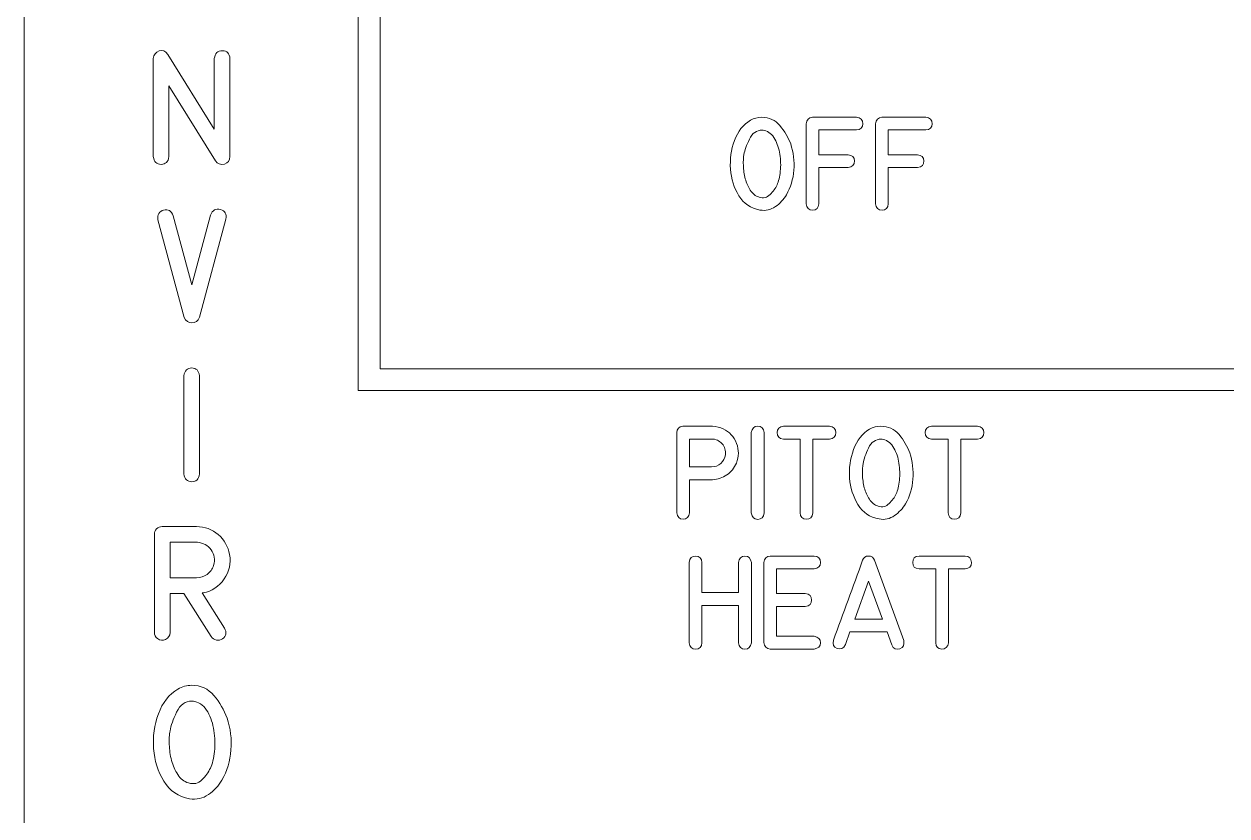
# Model space of a CAD drawing. Header units: millimetres. Extents: x -288 to 359, y -150 to 98.
# Drawn here: x -126.33 to -85.26, y -29.17 to -2.14 of the extents above; entities that cross this region are included whole.
import ezdxf

# ---------------------------------------------------------------- set-up
doc = ezdxf.new("R2010")
doc.units = ezdxf.units.MM
doc.header["$MEASUREMENT"] = 0
doc.layers.add('Cut', color=7, linetype='Continuous', plot=False)
doc.layers.add('Engrave', color=7, linetype='Continuous')

msp = doc.modelspace()

# ---------------------------------------------------------------- linework, layer by layer
at = {"layer": 'Cut', "color": 250, "lineweight": 9}
msp.add_open_spline([(-125.3294, 95.8698), (-125.5948, 95.8696), (-125.8492, 95.764), (-126.0368, 95.5762), (-126.0368, 95.5762), (-126.2243, 95.3885), (-126.3296, 95.1352), (-126.3294, 94.8698), (-126.3294, 94.8698), (-126.3294, 94.8698), (-126.3294, 90.3823), (-126.3294, 90.3823), (-126.3294, 90.3823), (-126.3292, 90.1169), (-126.2236, 89.8624), (-126.0359, 89.6749), (-126.0359, 89.6749), (-125.8481, 89.4874), (-125.5948, 89.3821), (-125.3294, 89.3823), (-125.3294, 89.3823), (-125.3294, 89.3823), (-122.8669, 89.3823), (-122.8669, 89.3823), (-122.8669, 89.3823), (-120.5447, 89.3823), (-118.3988, 88.1434), (-117.2377, 86.1323), (-117.2377, 86.1323), (-116.0766, 84.1212), (-116.0766, 81.6434), (-117.2377, 79.6323), (-117.2377, 79.6323), (-118.3988, 77.6212), (-120.5447, 76.3823), (-122.8669, 76.3823), (-122.8669, 76.3823), (-122.8669, 76.3823), (-125.3294, 76.3823), (-125.3294, 76.3823), (-125.3294, 76.3823), (-125.5948, 76.3821), (-125.8492, 76.2765), (-126.0368, 76.0887), (-126.0368, 76.0887), (-126.2243, 75.901), (-126.3296, 75.6477), (-126.3294, 75.3823), (-126.3294, 75.3823), (-126.3294, 75.3823), (-126.3294, 23.7073), (-126.3294, 23.7073), (-126.3294, 23.7073), (-126.3292, 23.4419), (-126.2236, 23.1874), (-126.0359, 22.9999), (-126.0359, 22.9999), (-125.8481, 22.8124), (-125.5948, 22.7071), (-125.3294, 22.7073), (-125.3294, 22.7073), (-125.3294, 22.7073), (-122.8669, 22.7073), (-122.8669, 22.7073), (-122.8669, 22.7073), (-120.5447, 22.7073), (-118.3988, 21.4684), (-117.2377, 19.4573), (-117.2377, 19.4573), (-116.0766, 17.4462), (-116.0766, 14.9684), (-117.2377, 12.9573), (-117.2377, 12.9573), (-118.3988, 10.9462), (-120.5447, 9.7073), (-122.8669, 9.7073), (-122.8669, 9.7073), (-122.8669, 9.7073), (-125.3294, 9.7073), (-125.3294, 9.7073), (-125.3294, 9.7073), (-125.5948, 9.7071), (-125.8492, 9.6015), (-126.0368, 9.4137), (-126.0368, 9.4137), (-126.2243, 9.226), (-126.3296, 8.9727), (-126.3294, 8.7073), (-126.3294, 8.7073), (-126.3294, 8.7073), (-126.3294, -62.0177), (-126.3294, -62.0177), (-126.3294, -62.0177), (-126.3292, -62.2831), (-126.2236, -62.5376), (-126.0359, -62.7251), (-126.0359, -62.7251), (-125.8481, -62.9126), (-125.5948, -63.0179), (-125.3294, -63.0177), (-125.3294, -63.0177), (-125.3294, -63.0177), (-122.8669, -63.0177), (-122.8669, -63.0177), (-122.8669, -63.0177), (-120.5447, -63.0177), (-118.3988, -64.2566), (-117.2377, -66.2677), (-117.2377, -66.2677), (-116.0766, -68.2788), (-116.0766, -70.7566), (-117.2377, -72.7677), (-117.2377, -72.7677), (-118.3988, -74.7788), (-120.5447, -76.0177), (-122.8669, -76.0177), (-122.8669, -76.0177), (-122.8669, -76.0177), (-125.3294, -76.0177), (-125.3294, -76.0177), (-125.3294, -76.0177), (-125.5948, -76.0179), (-125.8492, -76.1235), (-126.0368, -76.3113), (-126.0368, -76.3113), (-126.2243, -76.499), (-126.3296, -76.7523), (-126.3294, -77.0177), (-126.3294, -77.0177), (-126.3294, -77.0177), (-126.3294, -128.6927), (-126.3294, -128.6927), (-126.3294, -128.6927), (-126.3292, -128.9581), (-126.2236, -129.2126), (-126.0359, -129.4001), (-126.0359, -129.4001), (-125.8481, -129.5876), (-125.5948, -129.6929), (-125.3294, -129.6927), (-125.3294, -129.6927), (-125.3294, -129.6927), (-122.8669, -129.6927), (-122.8669, -129.6927), (-122.8669, -129.6927), (-120.5447, -129.6927), (-118.3988, -130.9316), (-117.2377, -132.9427), (-117.2377, -132.9427), (-116.0766, -134.9538), (-116.0766, -137.4316), (-117.2377, -139.4427), (-117.2377, -139.4427), (-118.3988, -141.4538), (-120.5447, -142.6927), (-122.8669, -142.6927), (-122.8669, -142.6927), (-122.8669, -142.6927), (-125.3294, -142.6927), (-125.3294, -142.6927), (-125.3294, -142.6927), (-125.5948, -142.6929), (-125.8492, -142.7985), (-126.0368, -142.9863), (-126.0368, -142.9863), (-126.2243, -143.174), (-126.3296, -143.4273), (-126.3294, -143.6927), (-126.3294, -143.6927), (-126.3294, -143.6927), (-126.3294, -148.1802), (-126.3294, -148.1802), (-126.3294, -148.1802), (-126.3292, -148.4456), (-126.2236, -148.7001), (-126.0359, -148.8876), (-126.0359, -148.8876), (-125.8481, -149.0751), (-125.5948, -149.1804), (-125.3294, -149.1802), (-125.3294, -149.1802), (-125.3294, -149.1802), (16.1206, -149.1802), (16.1206, -149.1802), (16.1206, -149.1802), (16.386, -149.1801), (16.6404, -149.0745), (16.828, -148.8867), (16.828, -148.8867), (17.0155, -148.6989), (17.1208, -148.4456), (17.1206, -148.1802), (17.1206, -148.1802), (17.1206, -148.1802), (17.1206, -143.6927), (17.1206, -143.6927), (17.1206, -143.6927), (17.1204, -143.4273), (17.0149, -143.1729), (16.8271, -142.9854), (16.8271, -142.9854), (16.6393, -142.7978), (16.386, -142.6926), (16.1206, -142.6927), (16.1206, -142.6927), (16.1206, -142.6927), (13.6581, -142.6927), (13.6581, -142.6927), (13.6581, -142.6927), (11.3359, -142.6927), (9.1901, -141.4538), (8.029, -139.4427), (8.029, -139.4427), (6.8678, -137.4316), (6.8678, -134.9538), (8.029, -132.9427), (8.029, -132.9427), (9.1901, -130.9316), (11.3359, -129.6927), (13.6581, -129.6927), (13.6581, -129.6927), (13.6581, -129.6927), (16.1206, -129.6927), (16.1206, -129.6927), (16.1206, -129.6927), (16.386, -129.6926), (16.6404, -129.587), (16.828, -129.3992), (16.828, -129.3992), (17.0155, -129.2114), (17.1208, -128.9581), (17.1206, -128.6927), (17.1206, -128.6927), (17.1206, -128.6927), (17.1206, -77.0177), (17.1206, -77.0177), (17.1206, -77.0177), (17.1204, -76.7523), (17.0149, -76.4979), (16.8271, -76.3104), (16.8271, -76.3104), (16.6393, -76.1228), (16.386, -76.0176), (16.1206, -76.0177), (16.1206, -76.0177), (16.1206, -76.0177), (13.6581, -76.0177), (13.6581, -76.0177), (13.6581, -76.0177), (11.3359, -76.0177), (9.1901, -74.7788), (8.029, -72.7677), (8.029, -72.7677), (6.8678, -70.7566), (6.8678, -68.2788), (8.029, -66.2677), (8.029, -66.2677), (9.1901, -64.2566), (11.3359, -63.0177), (13.6581, -63.0177), (13.6581, -63.0177), (13.6581, -63.0177), (16.1206, -63.0177), (16.1206, -63.0177), (16.1206, -63.0177), (16.386, -63.0176), (16.6404, -62.912), (16.828, -62.7242), (16.828, -62.7242), (17.0155, -62.5364), (17.1208, -62.2831), (17.1206, -62.0177), (17.1206, -62.0177), (17.1206, -62.0177), (17.1206, 8.7073), (17.1206, 8.7073), (17.1206, 8.7073), (17.1204, 8.9727), (17.0149, 9.2271), (16.8271, 9.4146), (16.8271, 9.4146), (16.6393, 9.6022), (16.386, 9.7074), (16.1206, 9.7073), (16.1206, 9.7073), (16.1206, 9.7073), (13.6581, 9.7073), (13.6581, 9.7073), (13.6581, 9.7073), (11.3359, 9.7073), (9.1901, 10.9462), (8.029, 12.9573), (8.029, 12.9573), (6.8678, 14.9684), (6.8678, 17.4462), (8.029, 19.4573), (8.029, 19.4573), (9.1901, 21.4684), (11.3359, 22.7073), (13.6581, 22.7073), (13.6581, 22.7073), (13.6581, 22.7073), (16.1206, 22.7073), (16.1206, 22.7073), (16.1206, 22.7073), (16.386, 22.7074), (16.6404, 22.813), (16.828, 23.0008), (16.828, 23.0008), (17.0155, 23.1886), (17.1208, 23.4419), (17.1206, 23.7073), (17.1206, 23.7073), (17.1206, 23.7073), (17.1206, 75.3823), (17.1206, 75.3823), (17.1206, 75.3823), (17.1204, 75.6477), (17.0149, 75.9021), (16.8271, 76.0896), (16.8271, 76.0896), (16.6393, 76.2772), (16.386, 76.3824), (16.1206, 76.3823), (16.1206, 76.3823), (16.1206, 76.3823), (13.6581, 76.3823), (13.6581, 76.3823), (13.6581, 76.3823), (11.3359, 76.3823), (9.1901, 77.6212), (8.029, 79.6323), (8.029, 79.6323), (6.8678, 81.6434), (6.8678, 84.1212), (8.029, 86.1323), (8.029, 86.1323), (9.1901, 88.1434), (11.3359, 89.3823), (13.6581, 89.3823), (13.6581, 89.3823), (13.6581, 89.3823), (16.1206, 89.3823), (16.1206, 89.3823), (16.1206, 89.3823), (16.386, 89.3824), (16.6404, 89.488), (16.828, 89.6758), (16.828, 89.6758), (17.0155, 89.8636), (17.1208, 90.1169), (17.1206, 90.3823), (17.1206, 90.3823), (17.1206, 90.3823), (17.1206, 94.8698), (17.1206, 94.8698), (17.1206, 94.8698), (17.1204, 95.1352), (17.0149, 95.3896), (16.8271, 95.5771), (16.8271, 95.5771), (16.6393, 95.7647), (16.386, 95.8699), (16.1206, 95.8698), (16.1206, 95.8698), (16.1206, 95.8698), (-125.3294, 95.8698), (-125.3294, 95.8698)], degree=3, knots=[0, 0, 0, 0, 0.0107527, 0.0107527, 0.0107527, 0.0107527, 0.0215054, 0.0215054, 0.0215054, 0.0215054, 0.0322581, 0.0322581, 0.0322581, 0.0322581, 0.0430108, 0.0430108, 0.0430108, 0.0430108, 0.0537634, 0.0537634, 0.0537634, 0.0537634, 0.0645161, 0.0645161, 0.0645161, 0.0645161, 0.0752688, 0.0752688, 0.0752688, 0.0752688, 0.0860215, 0.0860215, 0.0860215, 0.0860215, 0.0967742, 0.0967742, 0.0967742, 0.0967742, 0.1075269, 0.1075269, 0.1075269, 0.1075269, 0.1182796, 0.1182796, 0.1182796, 0.1182796, 0.1290323, 0.1290323, 0.1290323, 0.1290323, 0.1397849, 0.1397849, 0.1397849, 0.1397849, 0.1505376, 0.1505376, 0.1505376, 0.1505376, 0.1612903, 0.1612903, 0.1612903, 0.1612903, 0.172043, 0.172043, 0.172043, 0.172043, 0.1827957, 0.1827957, 0.1827957, 0.1827957, 0.1935484, 0.1935484, 0.1935484, 0.1935484, 0.2043011, 0.2043011, 0.2043011, 0.2043011, 0.2150538, 0.2150538, 0.2150538, 0.2150538, 0.2258065, 0.2258065, 0.2258065, 0.2258065, 0.2365591, 0.2365591, 0.2365591, 0.2365591, 0.2473118, 0.2473118, 0.2473118, 0.2473118, 0.2580645, 0.2580645, 0.2580645, 0.2580645, 0.2688172, 0.2688172, 0.2688172, 0.2688172, 0.2795699, 0.2795699, 0.2795699, 0.2795699, 0.2903226, 0.2903226, 0.2903226, 0.2903226, 0.3010753, 0.3010753, 0.3010753, 0.3010753, 0.311828, 0.311828, 0.311828, 0.311828, 0.3225806, 0.3225806, 0.3225806, 0.3225806, 0.3333333, 0.3333333, 0.3333333, 0.3333333, 0.344086, 0.344086, 0.344086, 0.344086, 0.3548387, 0.3548387, 0.3548387, 0.3548387, 0.3655914, 0.3655914, 0.3655914, 0.3655914, 0.3763441, 0.3763441, 0.3763441, 0.3763441, 0.3870968, 0.3870968, 0.3870968, 0.3870968, 0.3978495, 0.3978495, 0.3978495, 0.3978495, 0.4086022, 0.4086022, 0.4086022, 0.4086022, 0.4193548, 0.4193548, 0.4193548, 0.4193548, 0.4301075, 0.4301075, 0.4301075, 0.4301075, 0.4408602, 0.4408602, 0.4408602, 0.4408602, 0.4516129, 0.4516129, 0.4516129, 0.4516129, 0.4623656, 0.4623656, 0.4623656, 0.4623656, 0.4731183, 0.4731183, 0.4731183, 0.4731183, 0.483871, 0.483871, 0.483871, 0.483871, 0.4946237, 0.4946237, 0.4946237, 0.4946237, 0.5053763, 0.5053763, 0.5053763, 0.5053763, 0.516129, 0.516129, 0.516129, 0.516129, 0.5268817, 0.5268817, 0.5268817, 0.5268817, 0.5376344, 0.5376344, 0.5376344, 0.5376344, 0.5483871, 0.5483871, 0.5483871, 0.5483871, 0.5591398, 0.5591398, 0.5591398, 0.5591398, 0.5698925, 0.5698925, 0.5698925, 0.5698925, 0.5806452, 0.5806452, 0.5806452, 0.5806452, 0.5913978, 0.5913978, 0.5913978, 0.5913978, 0.6021505, 0.6021505, 0.6021505, 0.6021505, 0.6129032, 0.6129032, 0.6129032, 0.6129032, 0.6236559, 0.6236559, 0.6236559, 0.6236559, 0.6344086, 0.6344086, 0.6344086, 0.6344086, 0.6451613, 0.6451613, 0.6451613, 0.6451613, 0.655914, 0.655914, 0.655914, 0.655914, 0.6666667, 0.6666667, 0.6666667, 0.6666667, 0.6774194, 0.6774194, 0.6774194, 0.6774194, 0.688172, 0.688172, 0.688172, 0.688172, 0.6989247, 0.6989247, 0.6989247, 0.6989247, 0.7096774, 0.7096774, 0.7096774, 0.7096774, 0.7204301, 0.7204301, 0.7204301, 0.7204301, 0.7311828, 0.7311828, 0.7311828, 0.7311828, 0.7419355, 0.7419355, 0.7419355, 0.7419355, 0.7526882, 0.7526882, 0.7526882, 0.7526882, 0.7634409, 0.7634409, 0.7634409, 0.7634409, 0.7741935, 0.7741935, 0.7741935, 0.7741935, 0.7849462, 0.7849462, 0.7849462, 0.7849462, 0.7956989, 0.7956989, 0.7956989, 0.7956989, 0.8064516, 0.8064516, 0.8064516, 0.8064516, 0.8172043, 0.8172043, 0.8172043, 0.8172043, 0.827957, 0.827957, 0.827957, 0.827957, 0.8387097, 0.8387097, 0.8387097, 0.8387097, 0.8494624, 0.8494624, 0.8494624, 0.8494624, 0.8602151, 0.8602151, 0.8602151, 0.8602151, 0.8709677, 0.8709677, 0.8709677, 0.8709677, 0.8817204, 0.8817204, 0.8817204, 0.8817204, 0.8924731, 0.8924731, 0.8924731, 0.8924731, 0.9032258, 0.9032258, 0.9032258, 0.9032258, 0.9139785, 0.9139785, 0.9139785, 0.9139785, 0.9247312, 0.9247312, 0.9247312, 0.9247312, 0.9354839, 0.9354839, 0.9354839, 0.9354839, 0.9462366, 0.9462366, 0.9462366, 0.9462366, 0.9569892, 0.9569892, 0.9569892, 0.9569892, 0.9677419, 0.9677419, 0.9677419, 0.9677419, 0.9784946, 0.9784946, 0.9784946, 0.9784946, 1, 1, 1, 1], dxfattribs=at)
at = {"layer": 'Engrave', "color": 240, "lineweight": 9}
for points, knots in [([(-77.6044, -14.6562), (-77.6044, -14.6562), (-114.9258, -14.6562), (-114.9258, -14.6562), (-114.9258, -14.6562), (-114.9258, -14.6562), (-114.9258, 31.2174), (-114.9258, 31.2174), (-114.9258, 31.2174), (-114.9258, 31.2174), (-68.7853, 31.2174), (-68.7853, 31.2174), (-68.7853, 31.2174), (-68.7853, 31.2174), (-68.7853, 30.4674), (-68.7853, 30.4674), (-68.7853, 30.4674), (-68.7853, 30.4674), (-114.1758, 30.4674), (-114.1758, 30.4674), (-114.1758, 30.4674), (-114.1758, 30.4674), (-114.1758, -13.9062), (-114.1758, -13.9062), (-114.1758, -13.9062), (-114.1758, -13.9062), (-77.6044, -13.9062), (-77.6044, -13.9062), (-77.6044, -13.9062), (-77.6044, -13.9062), (-77.6044, -14.6562), (-77.6044, -14.6562)], [0, 0, 0, 0, 0.1111111, 0.1111111, 0.1111111, 0.1111111, 0.2222222, 0.2222222, 0.2222222, 0.2222222, 0.3333333, 0.3333333, 0.3333333, 0.3333333, 0.4444444, 0.4444444, 0.4444444, 0.4444444, 0.5555556, 0.5555556, 0.5555556, 0.5555556, 0.6666667, 0.6666667, 0.6666667, 0.6666667, 0.7777778, 0.7777778, 0.7777778, 0.7777778, 1, 1, 1, 1]), ([(-119.3003, -6.6673), (-119.3003, -6.7999), (-119.3644, -6.884), (-119.4924, -6.9202), (-119.4924, -6.9202), (-119.6211, -6.9558), (-119.7201, -6.9183), (-119.7912, -6.807), (-119.7912, -6.807), (-119.7912, -6.807), (-121.3829, -4.2549), (-121.3829, -4.2549), (-121.3829, -4.2549), (-121.3829, -4.2549), (-121.3829, -6.6673), (-121.3829, -6.6673), (-121.3829, -6.6673), (-121.4107, -6.8439), (-121.4999, -6.9325), (-121.6506, -6.9325), (-121.6506, -6.9325), (-121.802, -6.9325), (-121.8906, -6.8439), (-121.9171, -6.6673), (-121.9171, -6.6673), (-121.9171, -6.6673), (-121.9171, -3.321), (-121.9171, -3.321), (-121.9171, -3.321), (-121.8983, -3.1897), (-121.8311, -3.1031), (-121.7153, -3.061), (-121.7153, -3.061), (-121.5995, -3.0196), (-121.5032, -3.0591), (-121.4262, -3.1787), (-121.4262, -3.1787), (-121.4262, -3.1787), (-119.8346, -5.7347), (-119.8346, -5.7347), (-119.8346, -5.7347), (-119.8346, -5.7347), (-119.8346, -3.321), (-119.8346, -3.321), (-119.8346, -3.321), (-119.8106, -3.1406), (-119.7188, -3.0507), (-119.559, -3.0526), (-119.559, -3.0526), (-119.3993, -3.0546), (-119.3133, -3.1438), (-119.3003, -3.321), (-119.3003, -3.321), (-119.3003, -3.321), (-119.3003, -6.6673), (-119.3003, -6.6673)], [0, 0, 0, 0, 0.0666667, 0.0666667, 0.0666667, 0.0666667, 0.1333333, 0.1333333, 0.1333333, 0.1333333, 0.2, 0.2, 0.2, 0.2, 0.2666667, 0.2666667, 0.2666667, 0.2666667, 0.3333333, 0.3333333, 0.3333333, 0.3333333, 0.4, 0.4, 0.4, 0.4, 0.4666667, 0.4666667, 0.4666667, 0.4666667, 0.5333333, 0.5333333, 0.5333333, 0.5333333, 0.6, 0.6, 0.6, 0.6, 0.6666667, 0.6666667, 0.6666667, 0.6666667, 0.7333333, 0.7333333, 0.7333333, 0.7333333, 0.8, 0.8, 0.8, 0.8, 0.8666667, 0.8666667, 0.8666667, 0.8666667, 1, 1, 1, 1]), ([(-100.1574, -6.2365), (-100.0627, -6.5228), (-100.0267, -6.8196), (-100.05, -7.1276), (-100.05, -7.1276), (-100.0733, -7.4356), (-100.1579, -7.7165), (-100.3034, -7.9711), (-100.3034, -7.9711), (-100.3955, -8.1293), (-100.5209, -8.2637), (-100.6802, -8.3743), (-100.6802, -8.3743), (-100.8395, -8.4849), (-101.0152, -8.5235), (-101.2072, -8.4902), (-101.2072, -8.4902), (-101.5205, -8.4357), (-101.7602, -8.2722), (-101.9264, -8.0007), (-101.9264, -8.0007), (-102.093, -7.7287), (-102.1883, -7.426), (-102.2126, -7.0927), (-102.2126, -7.0927), (-102.237, -6.7593), (-102.192, -6.4349), (-102.0777, -6.1185), (-102.0777, -6.1185), (-101.9634, -5.8021), (-101.7814, -5.5724), (-101.5311, -5.4285), (-101.5311, -5.4285), (-101.4094, -5.3581), (-101.2813, -5.3232), (-101.1485, -5.3232), (-101.1485, -5.3232), (-100.894, -5.3232), (-100.6866, -5.419), (-100.5252, -5.6105), (-100.5252, -5.6105), (-100.3638, -5.8026), (-100.2415, -6.0111), (-100.1574, -6.2365)], [0, 0, 0, 0, 0.0833333, 0.0833333, 0.0833333, 0.0833333, 0.1666667, 0.1666667, 0.1666667, 0.1666667, 0.25, 0.25, 0.25, 0.25, 0.3333333, 0.3333333, 0.3333333, 0.3333333, 0.4166667, 0.4166667, 0.4166667, 0.4166667, 0.5, 0.5, 0.5, 0.5, 0.5833333, 0.5833333, 0.5833333, 0.5833333, 0.6666667, 0.6666667, 0.6666667, 0.6666667, 0.75, 0.75, 0.75, 0.75, 0.8333333, 0.8333333, 0.8333333, 0.8333333, 1, 1, 1, 1]), ([(-99.6335, -8.278), (-99.6335, -8.278), (-99.6335, -5.5433), (-99.6335, -5.5433), (-99.6335, -5.5433), (-99.615, -5.4068), (-99.5414, -5.3333), (-99.4134, -5.3232), (-99.4134, -5.3232), (-99.4134, -5.3232), (-97.9127, -5.3232), (-97.9127, -5.3232), (-97.9127, -5.3232), (-97.7693, -5.3343), (-97.6973, -5.4079), (-97.6973, -5.5428), (-97.6973, -5.5428), (-97.6973, -5.6772), (-97.7704, -5.7497), (-97.9159, -5.7587), (-97.9159, -5.7587), (-97.9159, -5.7587), (-99.198, -5.7587), (-99.198, -5.7587), (-99.198, -5.7587), (-99.198, -5.7587), (-99.198, -6.6069), (-99.198, -6.6069), (-99.198, -6.6069), (-99.198, -6.6069), (-98.1979, -6.6069), (-98.1979, -6.6069), (-98.1979, -6.6069), (-98.0556, -6.617), (-97.9831, -6.6868), (-97.981, -6.8159), (-97.981, -6.8159), (-97.9788, -6.945), (-98.0513, -7.0207), (-98.1979, -7.0424), (-98.1979, -7.0424), (-98.1979, -7.0424), (-99.198, -7.0424), (-99.198, -7.0424), (-99.198, -7.0424), (-99.198, -7.0424), (-99.198, -8.278), (-99.198, -8.278), (-99.198, -8.278), (-99.2081, -8.4203), (-99.2784, -8.4928), (-99.4081, -8.4949), (-99.4081, -8.4949), (-99.5377, -8.497), (-99.6129, -8.4245), (-99.6335, -8.278)], [0, 0, 0, 0, 0.0666667, 0.0666667, 0.0666667, 0.0666667, 0.1333333, 0.1333333, 0.1333333, 0.1333333, 0.2, 0.2, 0.2, 0.2, 0.2666667, 0.2666667, 0.2666667, 0.2666667, 0.3333333, 0.3333333, 0.3333333, 0.3333333, 0.4, 0.4, 0.4, 0.4, 0.4666667, 0.4666667, 0.4666667, 0.4666667, 0.5333333, 0.5333333, 0.5333333, 0.5333333, 0.6, 0.6, 0.6, 0.6, 0.6666667, 0.6666667, 0.6666667, 0.6666667, 0.7333333, 0.7333333, 0.7333333, 0.7333333, 0.8, 0.8, 0.8, 0.8, 0.8666667, 0.8666667, 0.8666667, 0.8666667, 1, 1, 1, 1]), ([(-97.2634, -8.278), (-97.2634, -8.278), (-97.2634, -5.5433), (-97.2634, -5.5433), (-97.2634, -5.5433), (-97.2449, -5.4068), (-97.1713, -5.3333), (-97.0433, -5.3232), (-97.0433, -5.3232), (-97.0433, -5.3232), (-95.5426, -5.3232), (-95.5426, -5.3232), (-95.5426, -5.3232), (-95.3992, -5.3343), (-95.3272, -5.4079), (-95.3272, -5.5428), (-95.3272, -5.5428), (-95.3272, -5.6772), (-95.4003, -5.7497), (-95.5458, -5.7587), (-95.5458, -5.7587), (-95.5458, -5.7587), (-96.8279, -5.7587), (-96.8279, -5.7587), (-96.8279, -5.7587), (-96.8279, -5.7587), (-96.8279, -6.6069), (-96.8279, -6.6069), (-96.8279, -6.6069), (-96.8279, -6.6069), (-95.8278, -6.6069), (-95.8278, -6.6069), (-95.8278, -6.6069), (-95.6855, -6.617), (-95.613, -6.6868), (-95.6109, -6.8159), (-95.6109, -6.8159), (-95.6087, -6.945), (-95.6812, -7.0207), (-95.8278, -7.0424), (-95.8278, -7.0424), (-95.8278, -7.0424), (-96.8279, -7.0424), (-96.8279, -7.0424), (-96.8279, -7.0424), (-96.8279, -7.0424), (-96.8279, -8.278), (-96.8279, -8.278), (-96.8279, -8.278), (-96.838, -8.4203), (-96.9083, -8.4928), (-97.038, -8.4949), (-97.038, -8.4949), (-97.1676, -8.497), (-97.2428, -8.4245), (-97.2634, -8.278)], [0, 0, 0, 0, 0.0666667, 0.0666667, 0.0666667, 0.0666667, 0.1333333, 0.1333333, 0.1333333, 0.1333333, 0.2, 0.2, 0.2, 0.2, 0.2666667, 0.2666667, 0.2666667, 0.2666667, 0.3333333, 0.3333333, 0.3333333, 0.3333333, 0.4, 0.4, 0.4, 0.4, 0.4666667, 0.4666667, 0.4666667, 0.4666667, 0.5333333, 0.5333333, 0.5333333, 0.5333333, 0.6, 0.6, 0.6, 0.6, 0.6666667, 0.6666667, 0.6666667, 0.6666667, 0.7333333, 0.7333333, 0.7333333, 0.7333333, 0.8, 0.8, 0.8, 0.8, 0.8666667, 0.8666667, 0.8666667, 0.8666667, 1, 1, 1, 1]), ([(-101.1358, -5.7635), (-101.3258, -5.7635), (-101.4697, -5.8656), (-101.5676, -6.0704), (-101.5676, -6.0704), (-101.6655, -6.2751), (-101.7269, -6.4498), (-101.7528, -6.5942), (-101.7528, -6.5942), (-101.7724, -6.7), (-101.7798, -6.8276), (-101.7745, -6.9773), (-101.7745, -6.9773), (-101.7692, -7.1271), (-101.7475, -7.2752), (-101.7094, -7.4213), (-101.7094, -7.4213), (-101.6713, -7.5679), (-101.6136, -7.6996), (-101.5374, -7.8166), (-101.5374, -7.8166), (-101.4607, -7.934), (-101.3607, -8.0118), (-101.2369, -8.0499), (-101.2369, -8.0499), (-101.0919, -8.0954), (-100.967, -8.0668), (-100.8622, -7.9642), (-100.8622, -7.9642), (-100.7575, -7.861), (-100.6781, -7.752), (-100.6241, -7.6361), (-100.6241, -7.6361), (-100.5696, -7.5171), (-100.532, -7.3615), (-100.5119, -7.1678), (-100.5119, -7.1678), (-100.4918, -6.9747), (-100.4966, -6.7815), (-100.5257, -6.5889), (-100.5257, -6.5889), (-100.5553, -6.3963), (-100.613, -6.2228), (-100.6987, -6.0682), (-100.6987, -6.0682), (-100.7844, -5.9137), (-100.9067, -5.8153), (-101.0644, -5.773), (-101.0644, -5.773), (-101.085, -5.7666), (-101.1088, -5.7635), (-101.1358, -5.7635)], [0, 0, 0, 0, 0.0714286, 0.0714286, 0.0714286, 0.0714286, 0.1428571, 0.1428571, 0.1428571, 0.1428571, 0.2142857, 0.2142857, 0.2142857, 0.2142857, 0.2857143, 0.2857143, 0.2857143, 0.2857143, 0.3571429, 0.3571429, 0.3571429, 0.3571429, 0.4285714, 0.4285714, 0.4285714, 0.4285714, 0.5, 0.5, 0.5, 0.5, 0.5714286, 0.5714286, 0.5714286, 0.5714286, 0.6428571, 0.6428571, 0.6428571, 0.6428571, 0.7142857, 0.7142857, 0.7142857, 0.7142857, 0.7857143, 0.7857143, 0.7857143, 0.7857143, 0.8571429, 0.8571429, 0.8571429, 0.8571429, 1, 1, 1, 1]), ([(-121.7576, -8.8228), (-121.7815, -8.643), (-121.7175, -8.5331), (-121.5655, -8.493), (-121.5655, -8.493), (-121.4129, -8.4522), (-121.3049, -8.5162), (-121.2402, -8.6844), (-121.2402, -8.6844), (-121.2402, -8.6844), (-120.6019, -11.0489), (-120.6019, -11.0489), (-120.6019, -11.0489), (-120.6019, -11.0489), (-119.9597, -8.6618), (-119.9597, -8.6618), (-119.9597, -8.6618), (-119.895, -8.491), (-119.7837, -8.4289), (-119.6259, -8.4748), (-119.6259, -8.4748), (-119.4681, -8.5208), (-119.4073, -8.6294), (-119.4442, -8.8002), (-119.4442, -8.8002), (-119.4442, -8.8002), (-120.3458, -12.1477), (-120.3458, -12.1477), (-120.3458, -12.1477), (-120.3969, -12.2777), (-120.4809, -12.3437), (-120.5999, -12.3444), (-120.5999, -12.3444), (-120.7189, -12.345), (-120.805, -12.2816), (-120.8593, -12.1555), (-120.8593, -12.1555), (-120.8593, -12.1555), (-121.7576, -8.8228), (-121.7576, -8.8228)], [0, 0, 0, 0, 0.0909091, 0.0909091, 0.0909091, 0.0909091, 0.1818182, 0.1818182, 0.1818182, 0.1818182, 0.2727273, 0.2727273, 0.2727273, 0.2727273, 0.3636364, 0.3636364, 0.3636364, 0.3636364, 0.4545455, 0.4545455, 0.4545455, 0.4545455, 0.5454545, 0.5454545, 0.5454545, 0.5454545, 0.6363636, 0.6363636, 0.6363636, 0.6363636, 0.7272727, 0.7272727, 0.7272727, 0.7272727, 0.8181818, 0.8181818, 0.8181818, 0.8181818, 1, 1, 1, 1]), ([(-120.3367, -17.5001), (-120.3645, -17.678), (-120.4544, -17.7666), (-120.6064, -17.7659), (-120.6064, -17.7659), (-120.759, -17.7653), (-120.8483, -17.6767), (-120.8748, -17.5001), (-120.8748, -17.5001), (-120.8748, -17.5001), (-120.8748, -14.1499), (-120.8748, -14.1499), (-120.8748, -14.1499), (-120.8483, -13.9721), (-120.759, -13.8822), (-120.6064, -13.8815), (-120.6064, -13.8815), (-120.4544, -13.8809), (-120.3645, -13.9708), (-120.3367, -14.1499), (-120.3367, -14.1499), (-120.3367, -14.1499), (-120.3367, -17.5001), (-120.3367, -17.5001)], [0, 0, 0, 0, 0.1428571, 0.1428571, 0.1428571, 0.1428571, 0.2857143, 0.2857143, 0.2857143, 0.2857143, 0.4285714, 0.4285714, 0.4285714, 0.4285714, 0.5714286, 0.5714286, 0.5714286, 0.5714286, 0.7142857, 0.7142857, 0.7142857, 0.7142857, 1, 1, 1, 1]), ([(-102.8577, -15.8699), (-102.8577, -15.8699), (-102.8281, -15.8699), (-102.8281, -15.8699), (-102.8281, -15.8699), (-102.6958, -15.8794), (-102.5741, -15.9091), (-102.4624, -15.9599), (-102.4624, -15.9599), (-102.2486, -16.0599), (-102.0973, -16.225), (-102.0084, -16.4546), (-102.0084, -16.4546), (-101.9195, -16.6838), (-101.9205, -16.9076), (-102.011, -17.1256), (-102.011, -17.1256), (-102.0846, -17.2981), (-102.1931, -17.4336), (-102.337, -17.531), (-102.337, -17.531), (-102.4804, -17.6288), (-102.6444, -17.6834), (-102.8281, -17.6945), (-102.8281, -17.6945), (-102.8281, -17.6945), (-102.8577, -17.6961), (-102.8577, -17.6961), (-102.8577, -17.6961), (-102.8577, -17.6961), (-103.6112, -17.6961), (-103.6112, -17.6961), (-103.6112, -17.6961), (-103.6112, -17.6961), (-103.6112, -18.8264), (-103.6112, -18.8264), (-103.6112, -18.8264), (-103.6297, -18.9719), (-103.7033, -19.0449), (-103.8314, -19.0449), (-103.8314, -19.0449), (-103.9594, -19.0449), (-104.0324, -18.9719), (-104.0499, -18.8264), (-104.0499, -18.8264), (-104.0499, -18.8264), (-104.0499, -16.0869), (-104.0499, -16.0869), (-104.0499, -16.0869), (-104.0346, -15.9588), (-103.9663, -15.8863), (-103.8451, -15.8699), (-103.8451, -15.8699), (-103.8451, -15.8699), (-103.8314, -15.8699), (-103.8314, -15.8699), (-103.8314, -15.8699), (-103.8314, -15.8699), (-102.8577, -15.8699), (-102.8577, -15.8699)], [0, 0, 0, 0, 0.0625, 0.0625, 0.0625, 0.0625, 0.125, 0.125, 0.125, 0.125, 0.1875, 0.1875, 0.1875, 0.1875, 0.25, 0.25, 0.25, 0.25, 0.3125, 0.3125, 0.3125, 0.3125, 0.375, 0.375, 0.375, 0.375, 0.4375, 0.4375, 0.4375, 0.4375, 0.5, 0.5, 0.5, 0.5, 0.5625, 0.5625, 0.5625, 0.5625, 0.625, 0.625, 0.625, 0.625, 0.6875, 0.6875, 0.6875, 0.6875, 0.75, 0.75, 0.75, 0.75, 0.8125, 0.8125, 0.8125, 0.8125, 0.875, 0.875, 0.875, 0.875, 1, 1, 1, 1]), ([(-101.0627, -18.8311), (-101.0855, -18.9766), (-101.159, -19.0491), (-101.2834, -19.0486), (-101.2834, -19.0486), (-101.4083, -19.0481), (-101.4813, -18.9756), (-101.503, -18.8311), (-101.503, -18.8311), (-101.503, -18.8311), (-101.503, -16.09), (-101.503, -16.09), (-101.503, -16.09), (-101.4813, -15.9445), (-101.4083, -15.871), (-101.2834, -15.8704), (-101.2834, -15.8704), (-101.159, -15.8699), (-101.0855, -15.9435), (-101.0627, -16.09), (-101.0627, -16.09), (-101.0627, -16.09), (-101.0627, -18.8311), (-101.0627, -18.8311)], [0, 0, 0, 0, 0.1428571, 0.1428571, 0.1428571, 0.1428571, 0.2857143, 0.2857143, 0.2857143, 0.2857143, 0.4285714, 0.4285714, 0.4285714, 0.4285714, 0.5714286, 0.5714286, 0.5714286, 0.5714286, 0.7142857, 0.7142857, 0.7142857, 0.7142857, 1, 1, 1, 1]), ([(-99.8367, -18.8279), (-99.8367, -18.8279), (-99.8367, -16.307), (-99.8367, -16.307), (-99.8367, -16.307), (-99.8367, -16.307), (-100.4055, -16.307), (-100.4055, -16.307), (-100.4055, -16.307), (-100.55, -16.2959), (-100.6225, -16.2229), (-100.622, -16.0895), (-100.622, -16.0895), (-100.6214, -15.9556), (-100.5489, -15.8821), (-100.4055, -15.8699), (-100.4055, -15.8699), (-100.4055, -15.8699), (-98.8318, -15.8699), (-98.8318, -15.8699), (-98.8318, -15.8699), (-98.6895, -15.881), (-98.6175, -15.9546), (-98.617, -16.0895), (-98.617, -16.0895), (-98.6164, -16.2239), (-98.6884, -16.2969), (-98.8318, -16.307), (-98.8318, -16.307), (-98.8318, -16.307), (-99.3991, -16.307), (-99.3991, -16.307), (-99.3991, -16.307), (-99.3991, -16.307), (-99.3991, -18.8279), (-99.3991, -18.8279), (-99.3991, -18.8279), (-99.4229, -18.9745), (-99.4991, -19.047), (-99.6282, -19.0449), (-99.6282, -19.0449), (-99.7568, -19.0428), (-99.8261, -18.9703), (-99.8367, -18.8279)], [0, 0, 0, 0, 0.0833333, 0.0833333, 0.0833333, 0.0833333, 0.1666667, 0.1666667, 0.1666667, 0.1666667, 0.25, 0.25, 0.25, 0.25, 0.3333333, 0.3333333, 0.3333333, 0.3333333, 0.4166667, 0.4166667, 0.4166667, 0.4166667, 0.5, 0.5, 0.5, 0.5, 0.5833333, 0.5833333, 0.5833333, 0.5833333, 0.6666667, 0.6666667, 0.6666667, 0.6666667, 0.75, 0.75, 0.75, 0.75, 0.8333333, 0.8333333, 0.8333333, 0.8333333, 1, 1, 1, 1]), ([(-96.0923, -16.7832), (-95.9976, -17.0695), (-95.9616, -17.3664), (-95.9849, -17.6744), (-95.9849, -17.6744), (-96.0082, -17.9823), (-96.0929, -18.2633), (-96.2384, -18.5178), (-96.2384, -18.5178), (-96.3305, -18.6761), (-96.4559, -18.8105), (-96.6152, -18.9211), (-96.6152, -18.9211), (-96.7744, -19.0317), (-96.9501, -19.0703), (-97.1422, -19.037), (-97.1422, -19.037), (-97.4555, -18.9825), (-97.6952, -18.8189), (-97.8613, -18.5475), (-97.8613, -18.5475), (-98.028, -18.2755), (-98.1233, -17.9728), (-98.1476, -17.6394), (-98.1476, -17.6394), (-98.172, -17.3061), (-98.127, -16.9817), (-98.0127, -16.6652), (-98.0127, -16.6652), (-97.8984, -16.3488), (-97.7163, -16.1191), (-97.4661, -15.9752), (-97.4661, -15.9752), (-97.3443, -15.9048), (-97.2163, -15.8699), (-97.0835, -15.8699), (-97.0835, -15.8699), (-96.8289, -15.8699), (-96.6215, -15.9657), (-96.4601, -16.1572), (-96.4601, -16.1572), (-96.2987, -16.3493), (-96.1765, -16.5578), (-96.0923, -16.7832)], [0, 0, 0, 0, 0.0833333, 0.0833333, 0.0833333, 0.0833333, 0.1666667, 0.1666667, 0.1666667, 0.1666667, 0.25, 0.25, 0.25, 0.25, 0.3333333, 0.3333333, 0.3333333, 0.3333333, 0.4166667, 0.4166667, 0.4166667, 0.4166667, 0.5, 0.5, 0.5, 0.5, 0.5833333, 0.5833333, 0.5833333, 0.5833333, 0.6666667, 0.6666667, 0.6666667, 0.6666667, 0.75, 0.75, 0.75, 0.75, 0.8333333, 0.8333333, 0.8333333, 0.8333333, 1, 1, 1, 1]), ([(-94.7827, -18.8279), (-94.7827, -18.8279), (-94.7827, -16.307), (-94.7827, -16.307), (-94.7827, -16.307), (-94.7827, -16.307), (-95.3515, -16.307), (-95.3515, -16.307), (-95.3515, -16.307), (-95.496, -16.2959), (-95.5685, -16.2229), (-95.568, -16.0895), (-95.568, -16.0895), (-95.5674, -15.9556), (-95.4949, -15.8821), (-95.3515, -15.8699), (-95.3515, -15.8699), (-95.3515, -15.8699), (-93.7778, -15.8699), (-93.7778, -15.8699), (-93.7778, -15.8699), (-93.6355, -15.881), (-93.5635, -15.9546), (-93.563, -16.0895), (-93.563, -16.0895), (-93.5624, -16.2239), (-93.6344, -16.2969), (-93.7778, -16.307), (-93.7778, -16.307), (-93.7778, -16.307), (-94.3451, -16.307), (-94.3451, -16.307), (-94.3451, -16.307), (-94.3451, -16.307), (-94.3451, -18.8279), (-94.3451, -18.8279), (-94.3451, -18.8279), (-94.3689, -18.9745), (-94.4451, -19.047), (-94.5742, -19.0449), (-94.5742, -19.0449), (-94.7028, -19.0428), (-94.7721, -18.9703), (-94.7827, -18.8279)], [0, 0, 0, 0, 0.0833333, 0.0833333, 0.0833333, 0.0833333, 0.1666667, 0.1666667, 0.1666667, 0.1666667, 0.25, 0.25, 0.25, 0.25, 0.3333333, 0.3333333, 0.3333333, 0.3333333, 0.4166667, 0.4166667, 0.4166667, 0.4166667, 0.5, 0.5, 0.5, 0.5, 0.5833333, 0.5833333, 0.5833333, 0.5833333, 0.6666667, 0.6666667, 0.6666667, 0.6666667, 0.75, 0.75, 0.75, 0.75, 0.8333333, 0.8333333, 0.8333333, 0.8333333, 1, 1, 1, 1]), ([(-102.8577, -16.307), (-102.8577, -16.307), (-103.6112, -16.307), (-103.6112, -16.307), (-103.6112, -16.307), (-103.6112, -16.307), (-103.6112, -17.2574), (-103.6112, -17.2574), (-103.6112, -17.2574), (-103.6112, -17.2574), (-102.8577, -17.2574), (-102.8577, -17.2574), (-102.8577, -17.2574), (-102.7397, -17.2574), (-102.636, -17.2182), (-102.5455, -17.1394), (-102.5455, -17.1394), (-102.455, -17.0611), (-102.4021, -16.9626), (-102.3862, -16.8452), (-102.3862, -16.8452), (-102.3677, -16.7023), (-102.4063, -16.5769), (-102.501, -16.4689), (-102.501, -16.4689), (-102.5963, -16.361), (-102.7153, -16.307), (-102.8577, -16.307)], [0, 0, 0, 0, 0.125, 0.125, 0.125, 0.125, 0.25, 0.25, 0.25, 0.25, 0.375, 0.375, 0.375, 0.375, 0.5, 0.5, 0.5, 0.5, 0.625, 0.625, 0.625, 0.625, 0.75, 0.75, 0.75, 0.75, 1, 1, 1, 1]), ([(-97.0708, -16.3102), (-97.2607, -16.3102), (-97.4047, -16.4123), (-97.5026, -16.6171), (-97.5026, -16.6171), (-97.6005, -16.8219), (-97.6618, -16.9965), (-97.6878, -17.141), (-97.6878, -17.141), (-97.7074, -17.2468), (-97.7148, -17.3743), (-97.7095, -17.5241), (-97.7095, -17.5241), (-97.7042, -17.6738), (-97.6825, -17.822), (-97.6444, -17.968), (-97.6444, -17.968), (-97.6063, -18.1146), (-97.5486, -18.2464), (-97.4724, -18.3633), (-97.4724, -18.3633), (-97.3957, -18.4808), (-97.2957, -18.5586), (-97.1718, -18.5967), (-97.1718, -18.5967), (-97.0268, -18.6422), (-96.902, -18.6136), (-96.7972, -18.511), (-96.7972, -18.511), (-96.6924, -18.4078), (-96.613, -18.2988), (-96.5591, -18.1829), (-96.5591, -18.1829), (-96.5046, -18.0638), (-96.467, -17.9082), (-96.4469, -17.7146), (-96.4469, -17.7146), (-96.4268, -17.5214), (-96.4315, -17.3283), (-96.4606, -17.1357), (-96.4606, -17.1357), (-96.4903, -16.943), (-96.5479, -16.7695), (-96.6337, -16.615), (-96.6337, -16.615), (-96.7194, -16.4604), (-96.8416, -16.362), (-96.9993, -16.3197), (-96.9993, -16.3197), (-97.02, -16.3133), (-97.0438, -16.3102), (-97.0708, -16.3102)], [0, 0, 0, 0, 0.0714286, 0.0714286, 0.0714286, 0.0714286, 0.1428571, 0.1428571, 0.1428571, 0.1428571, 0.2142857, 0.2142857, 0.2142857, 0.2142857, 0.2857143, 0.2857143, 0.2857143, 0.2857143, 0.3571429, 0.3571429, 0.3571429, 0.3571429, 0.4285714, 0.4285714, 0.4285714, 0.4285714, 0.5, 0.5, 0.5, 0.5, 0.5714286, 0.5714286, 0.5714286, 0.5714286, 0.6428571, 0.6428571, 0.6428571, 0.6428571, 0.7142857, 0.7142857, 0.7142857, 0.7142857, 0.7857143, 0.7857143, 0.7857143, 0.7857143, 0.8571429, 0.8571429, 0.8571429, 0.8571429, 1, 1, 1, 1]), ([(-119.4878, -22.7665), (-119.407, -22.9094), (-119.4296, -23.029), (-119.5557, -23.1267), (-119.5557, -23.1267), (-119.6165, -23.1694), (-119.6864, -23.1843), (-119.7653, -23.17), (-119.7653, -23.17), (-119.8442, -23.1565), (-119.9017, -23.117), (-119.9386, -23.053), (-119.9386, -23.053), (-119.9386, -23.053), (-120.8725, -21.5764), (-120.8725, -21.5764), (-120.8725, -21.5764), (-120.8725, -21.5764), (-121.3466, -21.5764), (-121.3466, -21.5764), (-121.3466, -21.5764), (-121.3466, -21.5764), (-121.3466, -22.9107), (-121.3466, -22.9107), (-121.3466, -22.9107), (-121.3466, -23.0206), (-121.3964, -23.0995), (-121.496, -23.1487), (-121.496, -23.1487), (-121.5962, -23.1972), (-121.6894, -23.1881), (-121.7767, -23.1209), (-121.7767, -23.1209), (-121.8459, -23.0691), (-121.8808, -22.9993), (-121.8808, -22.9107), (-121.8808, -22.9107), (-121.8808, -22.9107), (-121.8808, -19.5625), (-121.8808, -19.5625), (-121.8808, -19.5625), (-121.8808, -19.4894), (-121.8549, -19.4266), (-121.8038, -19.3749), (-121.8038, -19.3749), (-121.7527, -19.3232), (-121.69, -19.2973), (-121.6156, -19.2973), (-121.6156, -19.2973), (-121.6156, -19.2973), (-120.4392, -19.2973), (-120.4392, -19.2973), (-120.4392, -19.2973), (-120.1559, -19.2973), (-119.9102, -19.3872), (-119.7019, -19.567), (-119.7019, -19.567), (-119.4936, -19.7474), (-119.3636, -19.9757), (-119.3132, -20.2525), (-119.3132, -20.2525), (-119.2602, -20.5494), (-119.3229, -20.8269), (-119.5021, -21.0849), (-119.5021, -21.0849), (-119.6806, -21.3436), (-119.9179, -21.5001), (-120.2135, -21.5558), (-120.2135, -21.5558), (-120.2135, -21.5558), (-120.2497, -21.5616), (-120.2497, -21.5616), (-120.2497, -21.5616), (-120.2497, -21.5616), (-119.4878, -22.7665), (-119.4878, -22.7665)], [0, 0, 0, 0, 0.05, 0.05, 0.05, 0.05, 0.1, 0.1, 0.1, 0.1, 0.15, 0.15, 0.15, 0.15, 0.2, 0.2, 0.2, 0.2, 0.25, 0.25, 0.25, 0.25, 0.3, 0.3, 0.3, 0.3, 0.35, 0.35, 0.35, 0.35, 0.4, 0.4, 0.4, 0.4, 0.45, 0.45, 0.45, 0.45, 0.5, 0.5, 0.5, 0.5, 0.55, 0.55, 0.55, 0.55, 0.6, 0.6, 0.6, 0.6, 0.65, 0.65, 0.65, 0.65, 0.7, 0.7, 0.7, 0.7, 0.75, 0.75, 0.75, 0.75, 0.8, 0.8, 0.8, 0.8, 0.85, 0.85, 0.85, 0.85, 0.9, 0.9, 0.9, 0.9, 1, 1, 1, 1]), ([(-120.4392, -21.0442), (-120.3098, -21.0442), (-120.1908, -21.0054), (-120.0815, -20.9265), (-120.0815, -20.9265), (-119.9722, -20.8482), (-119.8992, -20.746), (-119.861, -20.6199), (-119.861, -20.6199), (-119.8015, -20.4252), (-119.8287, -20.2493), (-119.9425, -20.0922), (-119.9425, -20.0922), (-120.0563, -19.935), (-120.2128, -19.8483), (-120.412, -19.8315), (-120.412, -19.8315), (-120.412, -19.8315), (-121.3466, -19.8315), (-121.3466, -19.8315), (-121.3466, -19.8315), (-121.3466, -19.8315), (-121.3466, -21.0442), (-121.3466, -21.0442), (-121.3466, -21.0442), (-121.3466, -21.0442), (-120.4392, -21.0442), (-120.4392, -21.0442)], [0, 0, 0, 0, 0.125, 0.125, 0.125, 0.125, 0.25, 0.25, 0.25, 0.25, 0.375, 0.375, 0.375, 0.375, 0.5, 0.5, 0.5, 0.5, 0.625, 0.625, 0.625, 0.625, 0.75, 0.75, 0.75, 0.75, 1, 1, 1, 1]), ([(-103.6242, -23.2627), (-103.6242, -23.2627), (-103.6242, -20.5216), (-103.6242, -20.5216), (-103.6242, -20.5216), (-103.6025, -20.3729), (-103.5268, -20.2999), (-103.3977, -20.302), (-103.3977, -20.302), (-103.2686, -20.3047), (-103.1982, -20.3782), (-103.1871, -20.5216), (-103.1871, -20.5216), (-103.1871, -20.5216), (-103.1871, -21.5466), (-103.1871, -21.5466), (-103.1871, -21.5466), (-103.1871, -21.5466), (-101.9388, -21.5466), (-101.9388, -21.5466), (-101.9388, -21.5466), (-101.9388, -21.5466), (-101.9388, -20.5216), (-101.9388, -20.5216), (-101.9388, -20.5216), (-101.9171, -20.3761), (-101.8441, -20.3026), (-101.7197, -20.302), (-101.7197, -20.302), (-101.5954, -20.3015), (-101.5213, -20.3751), (-101.4985, -20.5216), (-101.4985, -20.5216), (-101.4985, -20.5216), (-101.4985, -23.2627), (-101.4985, -23.2627), (-101.4985, -23.2627), (-101.5213, -23.4082), (-101.5954, -23.4807), (-101.7197, -23.4802), (-101.7197, -23.4802), (-101.8441, -23.4797), (-101.9171, -23.4072), (-101.9388, -23.2627), (-101.9388, -23.2627), (-101.9388, -23.2627), (-101.9388, -21.9869), (-101.9388, -21.9869), (-101.9388, -21.9869), (-101.9388, -21.9869), (-103.1871, -21.9869), (-103.1871, -21.9869), (-103.1871, -21.9869), (-103.1871, -21.9869), (-103.1871, -23.2627), (-103.1871, -23.2627), (-103.1871, -23.2627), (-103.1982, -23.4051), (-103.2686, -23.4776), (-103.3977, -23.4797), (-103.3977, -23.4797), (-103.5268, -23.4818), (-103.6025, -23.4093), (-103.6242, -23.2627)], [0, 0, 0, 0, 0.0588235, 0.0588235, 0.0588235, 0.0588235, 0.1176471, 0.1176471, 0.1176471, 0.1176471, 0.1764706, 0.1764706, 0.1764706, 0.1764706, 0.2352941, 0.2352941, 0.2352941, 0.2352941, 0.2941176, 0.2941176, 0.2941176, 0.2941176, 0.3529412, 0.3529412, 0.3529412, 0.3529412, 0.4117647, 0.4117647, 0.4117647, 0.4117647, 0.4705882, 0.4705882, 0.4705882, 0.4705882, 0.5294118, 0.5294118, 0.5294118, 0.5294118, 0.5882353, 0.5882353, 0.5882353, 0.5882353, 0.6470588, 0.6470588, 0.6470588, 0.6470588, 0.7058824, 0.7058824, 0.7058824, 0.7058824, 0.7647059, 0.7647059, 0.7647059, 0.7647059, 0.8235294, 0.8235294, 0.8235294, 0.8235294, 0.8823529, 0.8823529, 0.8823529, 0.8823529, 1, 1, 1, 1]), ([(-99.3564, -20.7338), (-99.3564, -20.7338), (-100.6418, -20.7338), (-100.6418, -20.7338), (-100.6418, -20.7338), (-100.6418, -20.7338), (-100.6418, -21.5821), (-100.6418, -21.5821), (-100.6418, -21.5821), (-100.6418, -21.5821), (-99.6618, -21.5821), (-99.6618, -21.5821), (-99.6618, -21.5821), (-99.5152, -21.6038), (-99.4422, -21.6773), (-99.4427, -21.8027), (-99.4427, -21.8027), (-99.4432, -21.9287), (-99.5163, -22.0017), (-99.6618, -22.0223), (-99.6618, -22.0223), (-99.6618, -22.0223), (-100.6418, -22.0223), (-100.6418, -22.0223), (-100.6418, -22.0223), (-100.6418, -22.0223), (-100.6418, -23.041), (-100.6418, -23.041), (-100.6418, -23.041), (-100.6418, -23.041), (-99.3564, -23.041), (-99.3564, -23.041), (-99.3564, -23.041), (-99.2109, -23.0627), (-99.1379, -23.1352), (-99.1379, -23.2595), (-99.1379, -23.2595), (-99.1379, -23.3834), (-99.2109, -23.4559), (-99.3564, -23.4765), (-99.3564, -23.4765), (-99.3564, -23.4765), (-100.8572, -23.4765), (-100.8572, -23.4765), (-100.8572, -23.4765), (-100.9863, -23.4601), (-101.0598, -23.3865), (-101.0773, -23.2564), (-101.0773, -23.2564), (-101.0773, -23.2564), (-101.0773, -20.5185), (-101.0773, -20.5185), (-101.0773, -20.5185), (-101.0577, -20.3819), (-100.9842, -20.31), (-100.8572, -20.3015), (-100.8572, -20.3015), (-100.8572, -20.3015), (-99.3564, -20.3015), (-99.3564, -20.3015), (-99.3564, -20.3015), (-99.2109, -20.3126), (-99.1379, -20.3856), (-99.1384, -20.5195), (-99.1384, -20.5195), (-99.139, -20.6534), (-99.212, -20.7248), (-99.3564, -20.7338)], [0, 0, 0, 0, 0.0555556, 0.0555556, 0.0555556, 0.0555556, 0.1111111, 0.1111111, 0.1111111, 0.1111111, 0.1666667, 0.1666667, 0.1666667, 0.1666667, 0.2222222, 0.2222222, 0.2222222, 0.2222222, 0.2777778, 0.2777778, 0.2777778, 0.2777778, 0.3333333, 0.3333333, 0.3333333, 0.3333333, 0.3888889, 0.3888889, 0.3888889, 0.3888889, 0.4444444, 0.4444444, 0.4444444, 0.4444444, 0.5, 0.5, 0.5, 0.5, 0.5555556, 0.5555556, 0.5555556, 0.5555556, 0.6111111, 0.6111111, 0.6111111, 0.6111111, 0.6666667, 0.6666667, 0.6666667, 0.6666667, 0.7222222, 0.7222222, 0.7222222, 0.7222222, 0.7777778, 0.7777778, 0.7777778, 0.7777778, 0.8333333, 0.8333333, 0.8333333, 0.8333333, 0.8888889, 0.8888889, 0.8888889, 0.8888889, 1, 1, 1, 1]), ([(-98.6961, -23.1775), (-98.531, -22.7214), (-98.3654, -22.2658), (-98.1997, -21.8107), (-98.1997, -21.8107), (-98.0336, -21.3556), (-97.8674, -20.9), (-97.7013, -20.4444), (-97.7013, -20.4444), (-97.6669, -20.3502), (-97.5991, -20.3026), (-97.4981, -20.3015), (-97.4981, -20.3015), (-97.3965, -20.3004), (-97.3282, -20.3481), (-97.2933, -20.4444), (-97.2933, -20.4444), (-97.2933, -20.4444), (-96.2995, -23.1849), (-96.2995, -23.1849), (-96.2995, -23.1849), (-96.2688, -23.331), (-96.3132, -23.4246), (-96.4328, -23.467), (-96.4328, -23.467), (-96.553, -23.5098), (-96.645, -23.4659), (-96.7107, -23.3368), (-96.7107, -23.3368), (-96.7107, -23.3368), (-96.8699, -22.8934), (-96.8699, -22.8934), (-96.8699, -22.8934), (-96.8699, -22.8934), (-98.1336, -22.8934), (-98.1336, -22.8934), (-98.1336, -22.8934), (-98.1336, -22.8934), (-98.2886, -23.3262), (-98.2886, -23.3262), (-98.2886, -23.3262), (-98.3548, -23.4564), (-98.449, -23.4987), (-98.5707, -23.4537), (-98.5707, -23.4537), (-98.6929, -23.4093), (-98.7347, -23.3167), (-98.6961, -23.1775)], [0, 0, 0, 0, 0.0769231, 0.0769231, 0.0769231, 0.0769231, 0.1538462, 0.1538462, 0.1538462, 0.1538462, 0.2307692, 0.2307692, 0.2307692, 0.2307692, 0.3076923, 0.3076923, 0.3076923, 0.3076923, 0.3846154, 0.3846154, 0.3846154, 0.3846154, 0.4615385, 0.4615385, 0.4615385, 0.4615385, 0.5384615, 0.5384615, 0.5384615, 0.5384615, 0.6153846, 0.6153846, 0.6153846, 0.6153846, 0.6923077, 0.6923077, 0.6923077, 0.6923077, 0.7692308, 0.7692308, 0.7692308, 0.7692308, 0.8461538, 0.8461538, 0.8461538, 0.8461538, 1, 1, 1, 1]), ([(-95.2084, -23.2595), (-95.2084, -23.2595), (-95.2084, -20.7386), (-95.2084, -20.7386), (-95.2084, -20.7386), (-95.2084, -20.7386), (-95.7772, -20.7386), (-95.7772, -20.7386), (-95.7772, -20.7386), (-95.9217, -20.7275), (-95.9942, -20.6545), (-95.9937, -20.5211), (-95.9937, -20.5211), (-95.9931, -20.3872), (-95.9206, -20.3137), (-95.7772, -20.3015), (-95.7772, -20.3015), (-95.7772, -20.3015), (-94.2035, -20.3015), (-94.2035, -20.3015), (-94.2035, -20.3015), (-94.0612, -20.3126), (-93.9892, -20.3862), (-93.9887, -20.5211), (-93.9887, -20.5211), (-93.9881, -20.6555), (-94.0601, -20.7285), (-94.2035, -20.7386), (-94.2035, -20.7386), (-94.2035, -20.7386), (-94.7708, -20.7386), (-94.7708, -20.7386), (-94.7708, -20.7386), (-94.7708, -20.7386), (-94.7708, -23.2595), (-94.7708, -23.2595), (-94.7708, -23.2595), (-94.7946, -23.4061), (-94.8708, -23.4786), (-94.9999, -23.4765), (-94.9999, -23.4765), (-95.1285, -23.4744), (-95.1978, -23.4019), (-95.2084, -23.2595)], [0, 0, 0, 0, 0.0833333, 0.0833333, 0.0833333, 0.0833333, 0.1666667, 0.1666667, 0.1666667, 0.1666667, 0.25, 0.25, 0.25, 0.25, 0.3333333, 0.3333333, 0.3333333, 0.3333333, 0.4166667, 0.4166667, 0.4166667, 0.4166667, 0.5, 0.5, 0.5, 0.5, 0.5833333, 0.5833333, 0.5833333, 0.5833333, 0.6666667, 0.6666667, 0.6666667, 0.6666667, 0.75, 0.75, 0.75, 0.75, 0.8333333, 0.8333333, 0.8333333, 0.8333333, 1, 1, 1, 1]), ([(-97.0282, -22.4579), (-97.0282, -22.4579), (-97.4996, -21.1556), (-97.4996, -21.1556), (-97.4996, -21.1556), (-97.4996, -21.1556), (-97.9738, -22.4579), (-97.9738, -22.4579), (-97.9738, -22.4579), (-97.9738, -22.4579), (-97.0282, -22.4579), (-97.0282, -22.4579)], [0, 0, 0, 0, 0.25, 0.25, 0.25, 0.25, 0.5, 0.5, 0.5, 0.5, 1, 1, 1, 1]), ([(-97.4996, -21.1556), (-97.4996, -21.1556), (-97.0282, -22.4579), (-97.0282, -22.4579), (-97.0282, -22.4579), (-97.0282, -22.4579), (-97.4996, -21.1556), (-97.4996, -21.1556)], [0, 0, 0, 0, 0.3333333, 0.3333333, 0.3333333, 0.3333333, 1, 1, 1, 1]), ([(-119.3967, -25.83), (-119.2809, -26.1799), (-119.237, -26.5427), (-119.2654, -26.9191), (-119.2654, -26.9191), (-119.2939, -27.2955), (-119.3974, -27.639), (-119.5752, -27.95), (-119.5752, -27.95), (-119.6878, -28.1434), (-119.841, -28.3077), (-120.0357, -28.4429), (-120.0357, -28.4429), (-120.2304, -28.578), (-120.4451, -28.6252), (-120.6799, -28.5845), (-120.6799, -28.5845), (-121.0627, -28.5179), (-121.3557, -28.318), (-121.5588, -27.9863), (-121.5588, -27.9863), (-121.7625, -27.6538), (-121.8789, -27.2839), (-121.9087, -26.8764), (-121.9087, -26.8764), (-121.9384, -26.469), (-121.8835, -26.0725), (-121.7438, -25.6858), (-121.7438, -25.6858), (-121.6041, -25.299), (-121.3816, -25.0183), (-121.0757, -24.8424), (-121.0757, -24.8424), (-120.9269, -24.7564), (-120.7704, -24.7137), (-120.6081, -24.7137), (-120.6081, -24.7137), (-120.297, -24.7137), (-120.0435, -24.8308), (-119.8462, -25.0649), (-119.8462, -25.0649), (-119.6489, -25.2997), (-119.4995, -25.5545), (-119.3967, -25.83)], [0, 0, 0, 0, 0.0833333, 0.0833333, 0.0833333, 0.0833333, 0.1666667, 0.1666667, 0.1666667, 0.1666667, 0.25, 0.25, 0.25, 0.25, 0.3333333, 0.3333333, 0.3333333, 0.3333333, 0.4166667, 0.4166667, 0.4166667, 0.4166667, 0.5, 0.5, 0.5, 0.5, 0.5833333, 0.5833333, 0.5833333, 0.5833333, 0.6666667, 0.6666667, 0.6666667, 0.6666667, 0.75, 0.75, 0.75, 0.75, 0.8333333, 0.8333333, 0.8333333, 0.8333333, 1, 1, 1, 1]), ([(-120.5926, -25.2518), (-120.8247, -25.2518), (-121.0007, -25.3766), (-121.1203, -25.6269), (-121.1203, -25.6269), (-121.24, -25.8772), (-121.315, -26.0906), (-121.3467, -26.2672), (-121.3467, -26.2672), (-121.3706, -26.3965), (-121.3797, -26.5524), (-121.3732, -26.7354), (-121.3732, -26.7354), (-121.3667, -26.9185), (-121.3402, -27.0996), (-121.2936, -27.2781), (-121.2936, -27.2781), (-121.2471, -27.4572), (-121.1766, -27.6183), (-121.0834, -27.7612), (-121.0834, -27.7612), (-120.9897, -27.9048), (-120.8674, -27.9998), (-120.7161, -28.0464), (-120.7161, -28.0464), (-120.5389, -28.102), (-120.3862, -28.0671), (-120.2582, -27.9416), (-120.2582, -27.9416), (-120.1301, -27.8155), (-120.0331, -27.6823), (-119.9671, -27.5406), (-119.9671, -27.5406), (-119.9005, -27.3951), (-119.8546, -27.205), (-119.83, -26.9683), (-119.83, -26.9683), (-119.8055, -26.7322), (-119.8113, -26.4961), (-119.8469, -26.2607), (-119.8469, -26.2607), (-119.8831, -26.0253), (-119.9536, -25.8132), (-120.0583, -25.6243), (-120.0583, -25.6243), (-120.1631, -25.4355), (-120.3125, -25.3152), (-120.5052, -25.2634), (-120.5052, -25.2634), (-120.5305, -25.2557), (-120.5596, -25.2518), (-120.5926, -25.2518)], [0, 0, 0, 0, 0.0714286, 0.0714286, 0.0714286, 0.0714286, 0.1428571, 0.1428571, 0.1428571, 0.1428571, 0.2142857, 0.2142857, 0.2142857, 0.2142857, 0.2857143, 0.2857143, 0.2857143, 0.2857143, 0.3571429, 0.3571429, 0.3571429, 0.3571429, 0.4285714, 0.4285714, 0.4285714, 0.4285714, 0.5, 0.5, 0.5, 0.5, 0.5714286, 0.5714286, 0.5714286, 0.5714286, 0.6428571, 0.6428571, 0.6428571, 0.6428571, 0.7142857, 0.7142857, 0.7142857, 0.7142857, 0.7857143, 0.7857143, 0.7857143, 0.7857143, 0.8571429, 0.8571429, 0.8571429, 0.8571429, 1, 1, 1, 1])]:
    msp.add_open_spline(points, degree=3, knots=knots, dxfattribs=at)

doc.saveas('drawing.dxf')
